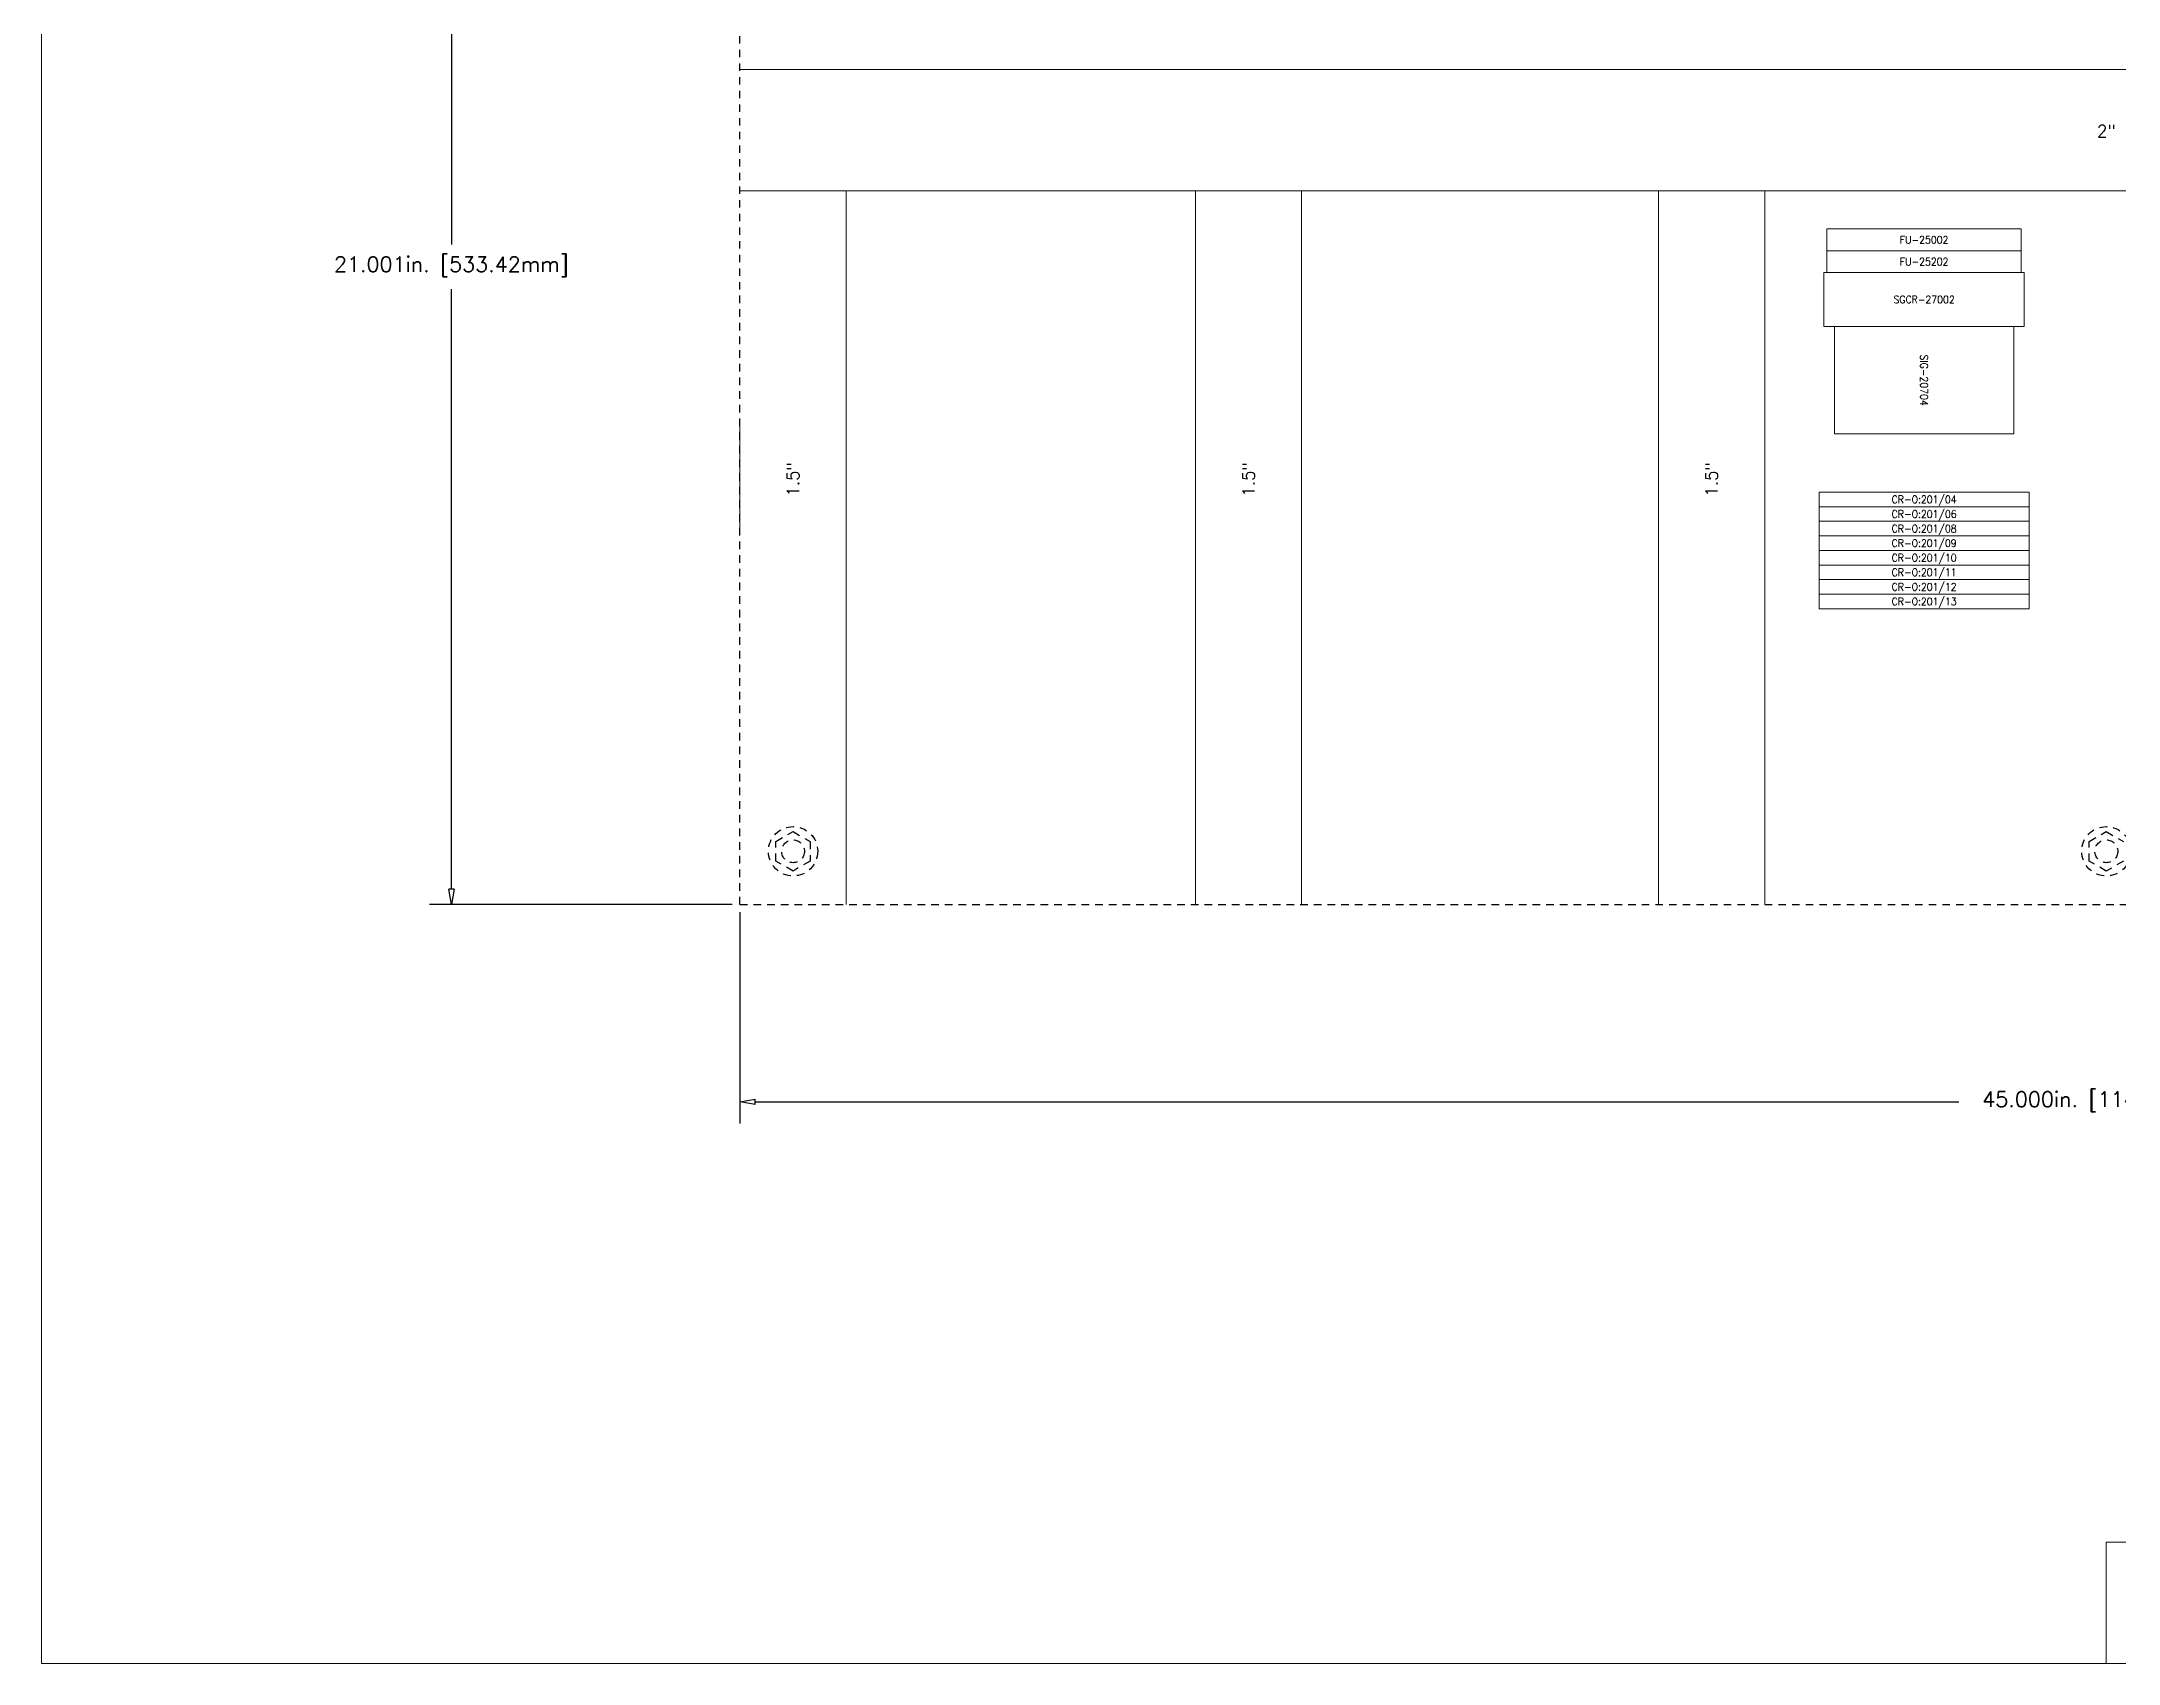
# Model space of a CAD drawing. Header units: inches. Extents: x 0 to 68, y 0 to 46.
# Drawn here: x 0 to 34.2, y 0 to 26.71 of the extents above; entities that cross this region are included whole.
import ezdxf
from ezdxf.enums import TextEntityAlignment as Align

# ---------------------------------------------------------------- set-up
doc = ezdxf.new("R2010")
doc.units = ezdxf.units.IN
doc.header["$MEASUREMENT"] = 0
doc.linetypes.add('CADRA_DASHED', pattern=[0.1875, 0.125, -0.0625])
doc.linetypes.add('CADRA_SOLID', pattern=[0])
doc.layers.get('0').update_dxf_attribs({"lineweight": 5})
doc.layers.get('Defpoints').update_dxf_attribs({"lineweight": 5})
for name, color, linetype in [('1', 1, 'Continuous'), ('50', 48, 'CADRA_SOLID'), ('PITEM', 20, 'Continuous')]:
    doc.layers.add(name, color=color, linetype=linetype)
for name, color, linetype, lineweight in [('BOARDER', 5, 'Continuous', 5), ('PSYMS', 7, 'Continuous', 5), ('PTAG', 51, 'Continuous', 5), ('SYMS', 7, 'Continuous', 5), ('Title_Block_Info', 2, 'Continuous', 5)]:
    doc.layers.add(name, color=color, linetype=linetype, lineweight=lineweight)
doc.styles.get("Standard").update_dxf_attribs({"font": 'romans.shx'})
doc.styles.add('WD', font='romans.shx')
doc.dimstyles.get("Standard").update_dxf_attribs({"dimtxt": 0.18, "dimasz": 0.18, "dimexe": 0.18, "dimexo": 0.0625, "dimgap": 0.09, "dimtad": 0, "dimtih": 1, "dimtoh": 1, "dimdec": 4, "dimzin": 0, "dimdsep": 46, "dimtxsty": 'Standard', "dimcen": 0.09, "dimadec": 0, "dimazin": 0, "dimtfac": 1, "dimtdec": 4, "dimtofl": 0, "dimtmove": 0, "dimatfit": 3, "dimfxl": 0, "dimtolj": 1, "dimtzin": 0, "dimarcsym": 0})

# ---------------------------------------------------------------- blocks, each defined once
blk = doc.blocks.new('HMISC_CAT_1422PW8_MP')
at = {"layer": '1', "linetype": 'CADRA_DASHED'}
for p, q in [((-0.281, 0.162), (0, 0.325)), ((-0.281, -0.162), (-0.281, 0.162)), ((0, 0.325), (0.281, 0.162)), ((0.281, 0.162), (0.281, -0.162)), ((21.344, 0.162), (21.625, 0.324)), ((21.344, -0.163), (21.344, 0.162)), ((21.625, 0.324), (21.906, 0.162)), ((0, -0.325), (-0.281, -0.162)), ((0.281, -0.162), (0, -0.325)), ((21.625, -0.325), (21.344, -0.163)), ((21.906, -0.163), (21.625, -0.325))]:
    blk.add_line(p, q, dxfattribs=at)
for centre, radius in [((0, 0), 0.406), ((21.625, 0), 0.406), ((0, 0), 0.188), ((21.625, 0), 0.188)]:
    blk.add_circle(centre, radius, dxfattribs=at)
at = {"layer": '50', "linetype": 'CADRA_DASHED'}
for q in [(-0.875, 20.125), (44.125, -0.875)]:
    blk.add_line((-0.875, -0.875), q, dxfattribs=at)
at = {"style": 'WD'}
for tag, p in [('INST', (21.616, 23.33)), ('LOC', (21.616, 22.702)), ('DESC1', (21.616, 22.122)), ('DESC2', (21.616, 21.553)), ('DESC3', (21.616, 20.977)), ('TAG1', (21.628, 20.313))]:
    blk.add_attdef(tag, text='', height=0.5, dxfattribs=at).set_placement(p, align=Align.CENTER)
at = {"style": 'WD', "flags": 1}
for tag, p in [('FAMILY', (21.728, 19.163)), ('MFG', (21.766, 18.901)), ('ASSYCODE', (21.503, 18.688)), ('CAT', (21.641, 18.701))]:
    blk.add_attdef(tag, p, '', height=0.01, dxfattribs=at)
blk = doc.blocks.new('PNL13FD9')
for p, q in [((0.36, 1.6), (0, 1.6)), ((0, 1.6), (0, 0)), ((0.36, -1.6), (0.36, 1.6)), ((0, 0), (0, -1.6)), ((0, -1.6), (0.36, -1.6))]:
    blk.add_line(p, q)
at = {"style": 'WD', "width": 0.9, "flags": 8}
blk.add_attdef('P_TAG1', text='', height=0.125, dxfattribs=at).set_placement((0.18, 0), align=Align.MIDDLE_CENTER)
for tag, p in [('RATING1', (0.18, -0.28125)), ('RATING2', (0.18, -0.4375))]:
    blk.add_attdef(tag, text='', height=0.125, dxfattribs=at).set_placement(p, align=Align.CENTER)
blk = doc.blocks.new('PNL140B5')
for p, q in [((0.886, 1.65), (0, 1.65)), ((0, 1.65), (0, 0)), ((0.886, -1.65), (0.886, 1.65)), ((0, 0), (0, -1.65)), ((0, -1.65), (0.886, -1.65))]:
    blk.add_line(p, q)
at = {"style": 'WD', "width": 0.9, "flags": 8}
blk.add_attdef('P_TAG1', text='', height=0.125, dxfattribs=at).set_placement((0.443, 0), align=Align.MIDDLE_CENTER)
for tag, p in [('RATING1', (0.443, -0.28125)), ('RATING2', (0.443, -0.4375))]:
    blk.add_attdef(tag, text='', height=0.125, dxfattribs=at).set_placement(p, align=Align.CENTER)
blk = doc.blocks.new('PNL140DD')
for p, q in [((1.77, 1.476), (0, 1.476)), ((0, 1.476), (0, 0)), ((1.77, -1.476), (1.77, 1.476)), ((0, 0), (0, -1.476)), ((0, -1.476), (1.77, -1.476))]:
    blk.add_line(p, q)
at = {"style": 'WD', "width": 0.9, "flags": 8}
blk.add_attdef('P_TAG1', text='', height=0.125, dxfattribs=at).set_placement((0.885, 0), align=Align.MIDDLE_CENTER)
for tag, p in [('RATING1', (0.885, -0.28125)), ('RATING2', (0.885, -0.4375))]:
    blk.add_attdef(tag, text='', height=0.125, dxfattribs=at).set_placement(p, align=Align.CENTER)
blk = doc.blocks.new('PNL14133')
for p, q in [((0.24, 1.73), (0, 1.73)), ((0, 1.73), (0, 0)), ((0.24, -1.73), (0.24, 1.73)), ((0, 0), (0, -1.73)), ((0, -1.73), (0.24, -1.73))]:
    blk.add_line(p, q)
at = {"style": 'WD', "width": 0.9, "flags": 8}
blk.add_attdef('P_TAG1', text='', height=0.125, dxfattribs=at).set_placement((0.12, 0), align=Align.MIDDLE_CENTER)
for tag, p in [('RATING1', (0.12, -0.28125)), ('RATING2', (0.12, -0.4375))]:
    blk.add_attdef(tag, text='', height=0.125, dxfattribs=at).set_placement(p, align=Align.CENTER)
blk = doc.blocks.new('WW_2')
for p, q in [((-0.875, 1), (0.875, 1)), ((-0.875, -1), (0.875, -1))]:
    blk.add_line(p, q)
at = {"insert": (0, -0.0125), "char_height": 0.2, "width": 0.3232, "attachment_point": 5, "style": 'WD'}
blk.add_mtext('2"', dxfattribs=at)
blk = doc.blocks.new('WW_15')
for p, q in [((-0.875, 0.875), (0.875, 0.875)), ((-0.875, -0.875), (0.875, -0.875))]:
    blk.add_line(p, q)
at = {"insert": (0, 0), "char_height": 0.2, "width": 0.32317, "attachment_point": 5, "style": 'WD'}
blk.add_mtext('1.5"', dxfattribs=at)
blk = doc.blocks.new('TB_L')
at = {"color": 5, "linetype": 'Continuous'}
for p, q in [((0, 23), (0, 0)), ((17, 1), (17, 0)), ((0, 0), (34, 0))]:
    blk.add_line(p, q, dxfattribs=at)
at = {"layer": 'BOARDER', "linetype": 'Continuous'}
for p, q in [((0, 1), (0, 0)), ((17, 1), (34, 1))]:
    blk.add_line(p, q, dxfattribs=at)
at = {"color": 2, "linetype": 'Continuous', "style": 'WD', "flags": 1}
for tag, p in [('REV1_NO', (18.734, 3.29)), ('REV1_BY', (24.303, 3.29)), ('REV1_DATE', (26.562, 3.29)), ('REV2_NO', (18.734, 3.04)), ('REV2_BY', (24.303, 3.04)), ('REV2_DATE', (26.562, 3.04)), ('REV3_NO', (18.734, 2.79)), ('REV3_BY', (24.303, 2.79)), ('REV3_DATE', (26.562, 2.79)), ('REV4_NO', (18.734, 2.54)), ('REV4_BY', (24.303, 2.54)), ('REV4_DATE', (26.562, 2.54)), ('REV5_NO', (18.734, 2.29)), ('REV5_BY', (24.303, 2.29)), ('REV5_DATE', (26.562, 2.29)), ('REV6_NO', (18.734, 2.04)), ('REV6_BY', (24.303, 2.04)), ('REV6_DATE', (26.562, 2.04)), ('REV7_NO', (18.734, 1.79)), ('REV7_BY', (24.303, 1.79)), ('REV7_DATE', (26.562, 1.79)), ('REV8_NO', (18.734, 1.54)), ('REV8_BY', (24.303, 1.54)), ('REV8_DATE', (26.562, 1.54)), ('REV9_NO', (18.734, 1.29)), ('REV9_BY', (24.303, 1.29)), ('REV9_DATE', (26.562, 1.29))]:
    blk.add_attdef(tag, text='', height=0.15, dxfattribs=at).set_placement(p, align=Align.MIDDLE_CENTER)
for tag, p in [('REV1_CHANGE', (19.292, 3.29)), ('REV2_CHANGE', (19.292, 3.04)), ('REV3_CHANGE', (19.292, 2.79)), ('REV4_CHANGE', (19.292, 2.54)), ('REV5_CHANGE', (19.292, 2.29)), ('REV6_CHANGE', (19.292, 2.04)), ('REV7_CHANGE', (19.292, 1.79)), ('REV8_CHANGE', (19.292, 1.54)), ('REV9_CHANGE', (19.292, 1.29))]:
    blk.add_attdef(tag, text='', height=0.15, dxfattribs=at).set_placement(p, align=Align.MIDDLE_LEFT)
at = {"layer": 'Title_Block_Info', "ltscale": 0.1}
for tag, p in [('CUSTOMER', (23.842, 0.833)), ('JOB DESCRIPTION LINE', (23.842, 0.5)), ('DRAWING DESCRIPTION', (23.842, 0.167))]:
    blk.add_attdef(tag, text='', height=0.15, dxfattribs=at).set_placement(p, align=Align.MIDDLE_LEFT)
at = {"layer": 'Title_Block_Info', "ltscale": 0.1, "style": 'WD'}
for tag, p in [('JOB #', (29.752, 0.833)), ('SEC. NO.', (31.75, 0.833)), ('SHT. NO.', (33.313, 0.833)), ('NAME', (29.795, 0.5)), ('REV', (33.194, 0.5))]:
    blk.add_attdef(tag, text='', height=0.125, dxfattribs=at).set_placement(p, align=Align.MIDDLE_CENTER)
blk.add_attdef('DATE', text='', height=0.125, dxfattribs=at).set_placement((32.188, 0.5), align=Align.MIDDLE_RIGHT)
blk.add_attdef('FILE NUMBER', text='', height=0.125, dxfattribs=at).set_placement((29.591, 0.167), align=Align.MIDDLE_LEFT)
blk = doc.blocks.new('_ClosedBlank')
at = {"color": 0, "linetype": 'ByBlock', "lineweight": -2}
for p, q in [((-1, 0.17), (0, 0)), ((-1, 0.17), (-1, -0.17)), ((0, 0), (-1, -0.17))]:
    blk.add_line(p, q, dxfattribs=at)
blk = doc.blocks.new('*D30')
at = {"layer": 'Defpoints', "color": 0}
for p in [(11.5, 12.5), (56.5, 12.5), (56.5, 9.25)]:
    blk.add_point(p, dxfattribs=at)
at = {"layer": 'PITEM', "color": 0, "lineweight": -2}
for p, q in [((11.5, 12.375), (11.5, 8.89)), ((56.5, 12.375), (56.5, 8.89)), ((11.75, 9.25), (31.57, 9.25)), ((56.25, 9.25), (36.43, 9.25))]:
    blk.add_line(p, q, dxfattribs=at)
at = {"layer": 'PITEM', "color": 0, "lineweight": -2, "xscale": 0.25, "yscale": 0.25, "zscale": 0.25, "rotation": 180}
blk.add_blockref('_ClosedBlank', (11.5, 9.25), dxfattribs=at)
at = {"layer": 'PITEM', "color": 0, "lineweight": -2, "xscale": 0.25, "yscale": 0.25, "zscale": 0.25}
blk.add_blockref('_ClosedBlank', (56.5, 9.25), dxfattribs=at)
at = {"layer": 'PITEM', "color": 0, "insert": (34, 9.25), "char_height": 0.25, "attachment_point": 5}
blk.add_mtext('\\A1;45.000in. [1143.00mm]', dxfattribs=at)
blk = doc.blocks.new('*D31')
at = {"layer": 'Defpoints', "color": 0}
for p in [(6.75, 33.5), (11.5, 33.5), (11.5, 12.5)]:
    blk.add_point(p, dxfattribs=at)
at = {"layer": 'PITEM', "color": 0, "lineweight": -2}
for p, q in [((11.375, 33.5), (6.39, 33.5)), ((6.75, 33.25), (6.75, 23.37)), ((6.75, 12.75), (6.75, 22.63)), ((11.375, 12.5), (6.39, 12.5))]:
    blk.add_line(p, q, dxfattribs=at)
at = {"layer": 'PITEM', "color": 0, "lineweight": -2, "xscale": 0.25, "yscale": 0.25, "zscale": 0.25}
for p, rotation in [((6.75, 33.5), 90), ((6.75, 12.5), 270)]:
    blk.add_blockref('_ClosedBlank', p, dxfattribs=dict(at, rotation=rotation))
at = {"layer": 'PITEM', "color": 0, "insert": (6.75, 23), "char_height": 0.25, "attachment_point": 5}
blk.add_mtext('\\A1;21.001in. [533.42mm]', dxfattribs=at)

msp = doc.modelspace()

# ---------------------------------------------------------------- linework, layer by layer
at = {"layer": 'PSYMS'}
for p, q in [((33.125, 26.25), (11.5, 26.25)), ((33.125, 24.25), (11.5, 24.25)), ((13.25, 20.375), (13.25, 24.25)), ((19, 20.375), (19, 24.25)), ((20.75, 20.375), (20.75, 24.25)), ((26.625, 20.375), (26.625, 24.25)), ((28.375, 20.375), (28.375, 24.25)), ((13.25, 18.625), (13.25, 12.4997)), ((19, 18.625), (19, 12.4997)), ((20.75, 18.625), (20.75, 12.4997)), ((26.625, 18.625), (26.625, 12.4997)), ((28.375, 18.625), (28.375, 12.4997))]:
    msp.add_line(p, q, dxfattribs=at)

# ---------------------------------------------------------------- block references
at = {"xscale": 2, "yscale": 2, "zscale": 2}
msp.add_blockref('TB_L', (0, 0), dxfattribs=at)
at = {"layer": 'PSYMS'}
msp.add_blockref('WW_2', (34, 25.25), dxfattribs=at)
ref = msp.add_blockref('PNL13FD9', (31, 23.625), dxfattribs=dict(at, rotation=270))
ref.add_attrib('P_TAG1', 'FU-25002', dxfattribs={"layer": 'PTAG', "height": 0.125, "style": 'WD', "width": 0.9, "flags": 8}).set_placement((31, 23.445), align=Align.MIDDLE_CENTER)
ref = msp.add_blockref('PNL13FD9', (31, 23.265), dxfattribs=dict(at, rotation=270))
ref.add_attrib('P_TAG1', 'FU-25202', dxfattribs={"layer": 'PTAG', "height": 0.125, "style": 'WD', "width": 0.9, "flags": 8}).set_placement((31, 23.085), align=Align.MIDDLE_CENTER)
ref = msp.add_blockref('PNL140B5', (31, 22.905), dxfattribs=dict(at, rotation=270))
ref.add_attrib('P_TAG1', 'SGCR-27002', dxfattribs={"layer": 'PTAG', "height": 0.125, "style": 'WD', "width": 0.9, "flags": 8}).set_placement((31, 22.462), align=Align.MIDDLE_CENTER)
ref = msp.add_blockref('PNL140DD', (31, 22.019), dxfattribs=dict(at, rotation=270))
ref.add_attrib('P_TAG1', 'SIG-20704', dxfattribs={"layer": 'PTAG', "height": 0.125, "rotation": 270, "style": 'WD', "width": 0.9, "flags": 8}).set_placement((31, 21.134), align=Align.MIDDLE_CENTER)
at = {"layer": 'PSYMS', "rotation": 89.99999999999999}
for p in [(12.375, 19.5), (19.875, 19.5), (27.5, 19.5)]:
    msp.add_blockref('WW_15', p, dxfattribs=at)
at = {"layer": 'PSYMS'}
ref = msp.add_blockref('PNL14133', (31, 19.289), dxfattribs=dict(at, rotation=270))
ref.add_attrib('P_TAG1', 'CR-O:201/04', dxfattribs={"layer": 'PTAG', "height": 0.125, "style": 'WD', "width": 0.9, "flags": 8}).set_placement((31, 19.169), align=Align.MIDDLE_CENTER)
ref = msp.add_blockref('PNL14133', (31, 19.049), dxfattribs=dict(at, rotation=270))
ref.add_attrib('P_TAG1', 'CR-O:201/06', dxfattribs={"layer": 'PTAG', "height": 0.125, "style": 'WD', "width": 0.9, "flags": 8}).set_placement((31, 18.929), align=Align.MIDDLE_CENTER)
ref = msp.add_blockref('PNL14133', (31, 18.809), dxfattribs=dict(at, rotation=270))
ref.add_attrib('P_TAG1', 'CR-O:201/08', dxfattribs={"layer": 'PTAG', "height": 0.125, "style": 'WD', "width": 0.9, "flags": 8}).set_placement((31, 18.689), align=Align.MIDDLE_CENTER)
ref = msp.add_blockref('PNL14133', (31, 18.569), dxfattribs=dict(at, rotation=270))
ref.add_attrib('P_TAG1', 'CR-O:201/09', dxfattribs={"layer": 'PTAG', "height": 0.125, "style": 'WD', "width": 0.9, "flags": 8}).set_placement((31, 18.449), align=Align.MIDDLE_CENTER)
ref = msp.add_blockref('PNL14133', (31, 18.329), dxfattribs=dict(at, rotation=270))
ref.add_attrib('P_TAG1', 'CR-O:201/10', dxfattribs={"layer": 'PTAG', "height": 0.125, "style": 'WD', "width": 0.9, "flags": 8}).set_placement((31, 18.209), align=Align.MIDDLE_CENTER)
ref = msp.add_blockref('PNL14133', (31, 18.089), dxfattribs=dict(at, rotation=270))
ref.add_attrib('P_TAG1', 'CR-O:201/11', dxfattribs={"layer": 'PTAG', "height": 0.125, "style": 'WD', "width": 0.9, "flags": 8}).set_placement((31, 17.969), align=Align.MIDDLE_CENTER)
ref = msp.add_blockref('PNL14133', (31, 17.849), dxfattribs=dict(at, rotation=270))
ref.add_attrib('P_TAG1', 'CR-O:201/12', dxfattribs={"layer": 'PTAG', "height": 0.125, "style": 'WD', "width": 0.9, "flags": 8}).set_placement((31, 17.729), align=Align.MIDDLE_CENTER)
ref = msp.add_blockref('PNL14133', (31, 17.609), dxfattribs=dict(at, rotation=270))
ref.add_attrib('P_TAG1', 'CR-O:201/13', dxfattribs={"layer": 'PTAG', "height": 0.125, "style": 'WD', "width": 0.9, "flags": 8}).set_placement((31, 17.489), align=Align.MIDDLE_CENTER)
at = {"layer": 'SYMS'}
msp.add_blockref('HMISC_CAT_1422PW8_MP', (12.375, 13.375), dxfattribs=at)

# ---------------------------------------------------------------- dimensions: what is measured, and where the dimension line sits
at = {"layer": 'PITEM'}
dim = msp.add_linear_dim(base=(6.75, 33.5003), p1=(11.5, 12.4997), p2=(11.5, 33.5003), angle=90, dimstyle='Standard', override={"dimscale": 2, "dimtxt": 0.125, "dimasz": 0.125, "dimdec": 3, "dimpost": 'in.', "dimblk": 'ClosedBlank', "dimtdec": 3}, dxfattribs=at)
dim.commit()
dim.dimension.update_dxf_attribs({"geometry": '*D31', "text_midpoint": (6.75, 23)})
dim = msp.add_linear_dim(base=(56.5, 9.25), p1=(11.5, 12.4997), p2=(56.5, 12.4997), dimstyle='Standard', override={"dimscale": 2, "dimtxt": 0.125, "dimasz": 0.125, "dimdec": 3, "dimpost": 'in.', "dimblk": 'ClosedBlank', "dimtdec": 3}, dxfattribs=at)
dim.commit()
dim.dimension.update_dxf_attribs({"geometry": '*D30', "text_midpoint": (34, 9.25)})

doc.saveas('drawing.dxf')
